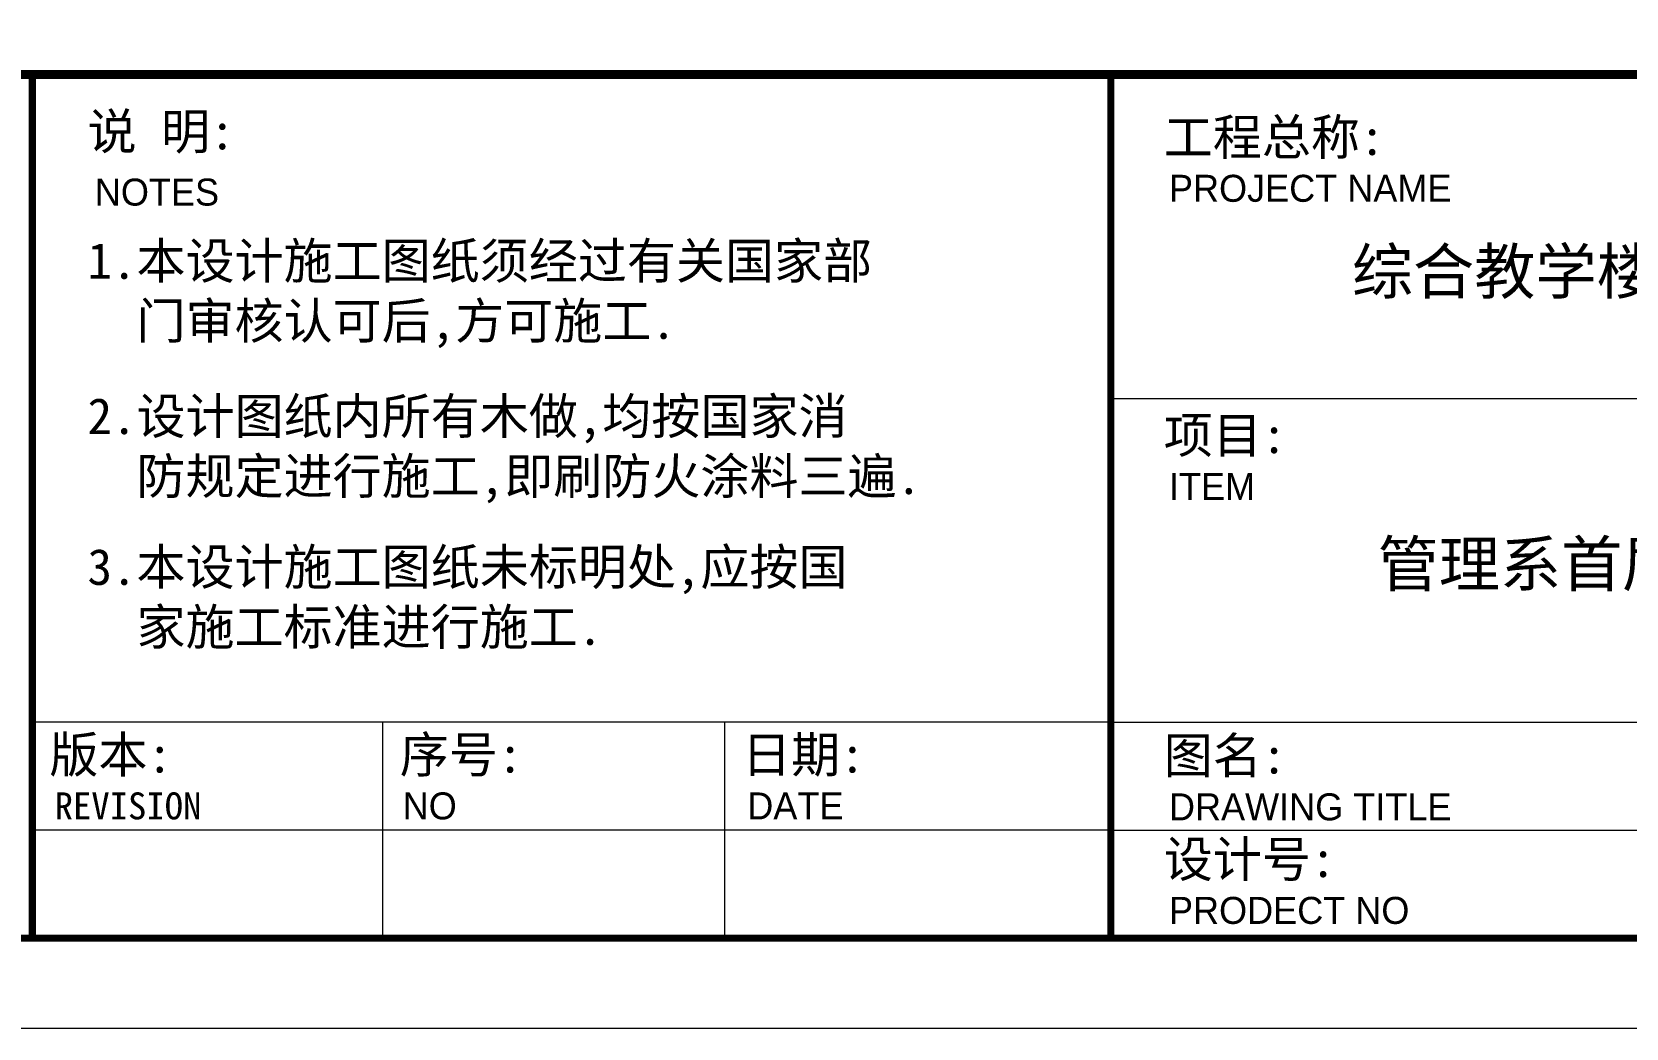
# Model space of a CAD drawing. Extents: x 2719331 to 3465925, y -270324 to -167476.
# Drawn here: x 2791204 to 2822290, y -268790 to -249380 of the extents above; entities that cross this region are included whole.
import ezdxf

# ---------------------------------------------------------------- set-up
doc = ezdxf.new("R2010")
doc.units = 0
doc.header["$LTSCALE"] = 1500
doc.header["$MEASUREMENT"] = 0
doc.layers.add('AXIS', color=7, linetype='CONTINUOUS', lineweight=5)
doc.styles.get("Standard").update_dxf_attribs({"font": 'SIMHEI.TTF', "height": 1.2})

msp = doc.modelspace()

# ---------------------------------------------------------------- linework, layer by layer
at = {"layer": 'AXIS', "color": 250}
for p, q in [((2812242, -256520), (2833270.3, -256520)), ((2812242, -262830.2), (2791213.8, -262830.2)), ((2798045.7, -267037), (2798045.7, -262830.2)), ((2804719.4, -267037), (2804719.4, -262830.2)), ((2812242, -262830.2), (2833270.3, -262830.2)), ((2812242, -264933.6), (2791213.8, -264933.6)), ((2812242, -264933.6), (2833270.3, -264933.6))]:
    msp.add_line(p, q, dxfattribs=at)
msp.add_lwpolyline([(2719330.9, -167476.4), (2719330.9, -268789.8), (2856051.4, -268789.8), (2856051.4, -167476.4)], close=True, dxfattribs=at)
at = {"layer": 'AXIS', "color": 0, "const_width": 140.2}
msp.add_lwpolyline([(2721083.7, -169229.2), (2721083.7, -267037), (2854298.6, -267037), (2854298.6, -169229.2)], close=True, dxfattribs=at)
at = {"layer": 'AXIS', "color": 0}
for points, const_width in [([(2721083.7, -250209.8), (2854298.6, -250209.8)], 175.3), ([(2791213.8, -267037), (2791213.8, -250209.8)], 140.2), ([(2812242, -267037), (2812242, -250209.8)], 140.2)]:
    msp.add_lwpolyline(points, dxfattribs=dict(at, const_width=const_width))

# ---------------------------------------------------------------- texts
at = {"layer": 'AXIS', "color": 250, "attachment_point": 1}
for s, insert, char_height, width in [('{\\fSimHei|b0|i0|c134|p2;\\C5;说 明:}', (2792289.2, -250967.2), 701.131, 6476.823), ('{\\fSimHei|b0|i0|c134|p2;\\C5;工程总称:}', (2813274.8, -251077.9), 701.131, 6476.823), ('\\fￋￎￌ￥|b0|i0|c134|p2;\\C5;NOTES', (2792432.1, -252238.1), 525.848, 6476.823), ('\\fￋￎￌ￥|b0|i0|c134|p2;\\C5;PROJECT NAME', (2813376.3, -252164.5), 525.848, 6476.823), ('{\\fSimHei|b0|i0|c134|p2;\\C5;1.本设计施工图纸须经过有关国家部\\P  门审核认可后,方可施工.}', (2792289.2, -253489.8), 701.131, 17463.279), ('{\\fSimHei|b0|i0|c134|p2;\\C5;综合教学楼装潢工程}', (2816941.5, -253610.2), 874.895, 17614.867), ('{\\fSimHei|b0|i0|c134|p2;\\C5;2.设计图纸内所有木做,均按国家消\\P  防规定进行施工,即刷防火涂料三遍.}', (2792289.2, -256514.9), 701.131, 17463.279), ('{\\fSimHei|b0|i0|c134|p2;\\C5;项目:}', (2813274.8, -256885.8), 701.131, 6476.823), ('\\fￋￎￌ￥|b0|i0|c134|p2;\\C5;ITEM', (2813376.3, -257972.4), 525.848, 6476.823), ('{\\C5;管理系首层平面图}', (2817444.2, -259308.1), 874.895, 17614.867), ('{\\fSimHei|b0|i0|c134|p2;\\C5;3.本设计施工图纸未标明处,应按国\\P  家施工标准进行施工.}', (2792289.2, -259453), 701.131, 17463.279), ('{\\fSimHei|b0|i0|c134|p2;\\C5;版本:}', (2791546.5, -263110.3), 701.131, 6476.823), ('{\\fSimHei|b0|i0|c134|p2;\\C5;序号:}', (2798378.4, -263110.3), 701.131, 6476.823), ('{\\fSimHei|b0|i0|c134|p2;\\C5;日期:}', (2805052.1, -263110.3), 701.131, 6476.823), ('{\\fSimHei|b0|i0|c134|p2;\\C5;图名:}', (2813274.8, -263129.5), 701.131, 7730.349), ('{\\fSimSun|b0|i0|c134|p2;\\C5;REVISION}', (2791648, -264197.7), 525.848, 6476.823), ('\\fￋￎￌ￥|b0|i0|c134|p2;\\C5;NO', (2798434.5, -264197.7), 525.848, 6476.823), ('\\fￋￎￌ￥|b0|i0|c134|p2;\\C5;DATE', (2805153.7, -264197.7), 525.848, 6476.823), ('\\fￋￎￌ￥|b0|i0|c134|p2;\\C5;DRAWING TITLE', (2813376.3, -264216.1), 525.848, 6476.823), ('{\\fSimHei|b0|i0|c134|p2;\\C5;设计号:}', (2813274.8, -265146.1), 701.131, 6476.823), ('\\fￋￎￌ￥|b0|i0|c134|p2;\\C5;PRODECT NO', (2813376.3, -266233.5), 525.848, 10946.369)]:
    msp.add_mtext(s, dxfattribs=dict(at, insert=insert, char_height=char_height, width=width))

doc.saveas('drawing.dxf')
